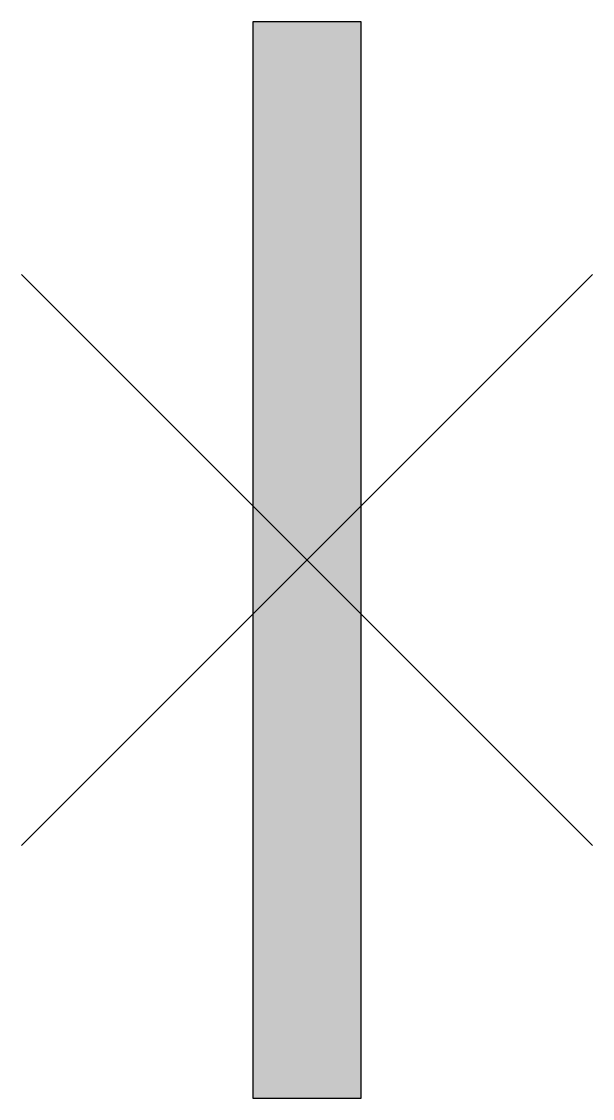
# Model space of a CAD drawing. Header units: metres. Extents: x -0.27 to 0.27, y -0.5 to 0.5.
import ezdxf

# ---------------------------------------------------------------- set-up
doc = ezdxf.new("R2010")
doc.units = ezdxf.units.M
doc.header["$MEASUREMENT"] = 0

# ---------------------------------------------------------------- blocks, each defined once
blk = doc.blocks.new('Markering_2_1')
at = {"flags": 128}
blk.add_lwpolyline([(-0.05, -0.5), (-0.05, 0.5), (0.05, 0.5), (0.05, -0.5)], close=True, dxfattribs=at)
at = {"extrusion": (0, 0, -1)}
blk.add_solid([(0.05, -0.5), (0.05, 0.5), (-0.05, -0.5), (-0.05, 0.5)], dxfattribs=at)

msp = doc.modelspace()

# ---------------------------------------------------------------- linework, layer by layer
for p, q in [((-0.2652, -0.2652), (0.2652, 0.2652)), ((0.2652, -0.2652), (-0.2652, 0.2652))]:
    msp.add_line(p, q)

# ---------------------------------------------------------------- block references
msp.add_blockref('Markering_2_1', (0, 0))

doc.saveas('drawing.dxf')
